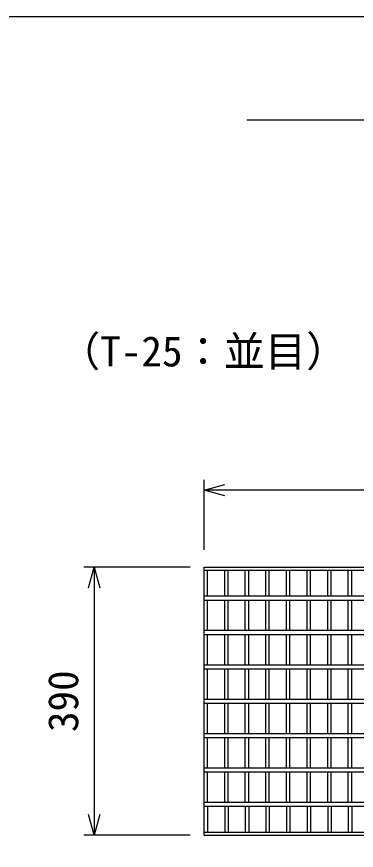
# Model space of a CAD drawing. Units: millimetres, scale not verified. Extents: x -16800 to 16800, y -5940 to 5940.
# Drawn here: x -2751 to -2256, y 1122 to 2335 of the extents above; entities that cross this region are included whole.
import ezdxf
from ezdxf.enums import TextEntityAlignment as Align

# ---------------------------------------------------------------- set-up
doc = ezdxf.new("R2010")
doc.units = ezdxf.units.MM
doc.header["$LTSCALE"] = 20
for name, color, linetype, lineweight in [('0-0_DIM', 7, 'Continuous', 25), ('0-2_HATCH', 6, 'Continuous', 25), ('0-6_TXT', 7, 'Continuous', 25)]:
    doc.layers.add(name, color=color, linetype=linetype, lineweight=lineweight)
doc.styles.add('ＭＳ ゴシック', font='')
doc.styles.get('ＭＳ ゴシック').set_extended_font_data('MS Gothic')

msp = doc.modelspace()

# ---------------------------------------------------------------- linework, layer by layer
at = {"layer": '0-0_DIM'}
for p, q in [((-2478.07, 1559.31), (-2478.07, 1660.9)), ((-1483.07, 1645.9), (-2478.07, 1645.9)), ((-2498.07, 1534.09), (-2653.07, 1534.09)), ((-2638.07, 1534.09), (-2638.07, 1144.09)), ((-2498.07, 1144.09), (-2653.07, 1144.09))]:
    msp.add_line(p, q, dxfattribs=at)
for points in [[(-2448.07, 1637.86), (-2478.07, 1645.9), (-2448.07, 1653.94)], [(-2646.1, 1504.09), (-2638.07, 1534.09), (-2630.03, 1504.09)], [(-2630.03, 1174.09), (-2638.07, 1144.09), (-2646.1, 1174.09)]]:
    msp.add_lwpolyline(points, dxfattribs=at)
at = {"layer": '0-2_HATCH'}
for p, q in [((-2478.07, 1144.09), (-2478.07, 1534.09)), ((-2478.07, 1534.09), (-1483.07, 1534.09)), ((-2478.07, 1529.59), (-1483.07, 1529.59)), ((-2473.07, 1492.09), (-2473.07, 1529.59)), ((-2448.07, 1492.09), (-2448.07, 1529.59)), ((-2443.07, 1492.09), (-2443.07, 1529.59)), ((-2418.07, 1492.09), (-2418.07, 1529.59)), ((-2413.07, 1492.09), (-2413.07, 1529.59)), ((-2388.07, 1492.09), (-2388.07, 1529.59)), ((-2383.07, 1492.09), (-2383.07, 1529.59)), ((-2358.07, 1492.09), (-2358.07, 1529.59)), ((-2353.07, 1492.09), (-2353.07, 1529.59)), ((-2328.07, 1492.09), (-2328.07, 1529.59)), ((-2323.07, 1492.09), (-2323.07, 1529.59)), ((-2298.07, 1492.09), (-2298.07, 1529.59)), ((-2293.07, 1492.09), (-2293.07, 1529.59)), ((-2268.07, 1492.09), (-2268.07, 1529.59)), ((-2263.07, 1492.09), (-2263.07, 1529.59)), ((-2478.07, 1492.09), (-1483.07, 1492.09)), ((-2478.07, 1486.09), (-1483.07, 1486.09)), ((-2473.07, 1442.09), (-2473.07, 1486.09)), ((-2448.07, 1442.09), (-2448.07, 1486.09)), ((-2443.07, 1442.09), (-2443.07, 1486.09)), ((-2418.07, 1442.09), (-2418.07, 1486.09)), ((-2413.07, 1442.09), (-2413.07, 1486.09)), ((-2388.07, 1442.09), (-2388.07, 1486.09)), ((-2383.07, 1442.09), (-2383.07, 1486.09)), ((-2358.07, 1442.09), (-2358.07, 1486.09)), ((-2353.07, 1442.09), (-2353.07, 1486.09)), ((-2328.07, 1442.09), (-2328.07, 1486.09)), ((-2323.07, 1442.09), (-2323.07, 1486.09)), ((-2298.07, 1442.09), (-2298.07, 1486.09)), ((-2293.07, 1442.09), (-2293.07, 1486.09)), ((-2268.07, 1442.09), (-2268.07, 1486.09)), ((-2263.07, 1442.09), (-2263.07, 1486.09)), ((-2478.07, 1442.09), (-1483.07, 1442.09)), ((-2478.07, 1436.09), (-1483.07, 1436.09)), ((-2473.07, 1392.09), (-2473.07, 1436.09)), ((-2448.07, 1392.09), (-2448.07, 1436.09)), ((-2443.07, 1392.09), (-2443.07, 1436.09)), ((-2418.07, 1392.09), (-2418.07, 1436.09)), ((-2413.07, 1392.09), (-2413.07, 1436.09)), ((-2388.07, 1392.09), (-2388.07, 1436.09)), ((-2383.07, 1392.09), (-2383.07, 1436.09)), ((-2358.07, 1392.09), (-2358.07, 1436.09)), ((-2353.07, 1392.09), (-2353.07, 1436.09)), ((-2328.07, 1392.09), (-2328.07, 1436.09)), ((-2323.07, 1392.09), (-2323.07, 1436.09)), ((-2298.07, 1392.09), (-2298.07, 1436.09)), ((-2293.07, 1392.09), (-2293.07, 1436.09)), ((-2268.07, 1392.09), (-2268.07, 1436.09)), ((-2263.07, 1392.09), (-2263.07, 1436.09)), ((-2478.07, 1392.09), (-1483.07, 1392.09)), ((-2478.07, 1386.09), (-1483.07, 1386.09)), ((-2473.07, 1342.09), (-2473.07, 1386.09)), ((-2448.07, 1342.09), (-2448.07, 1386.09)), ((-2443.07, 1342.09), (-2443.07, 1386.09)), ((-2418.07, 1342.09), (-2418.07, 1386.09)), ((-2413.07, 1342.09), (-2413.07, 1386.09)), ((-2388.07, 1342.09), (-2388.07, 1386.09)), ((-2383.07, 1342.09), (-2383.07, 1386.09)), ((-2358.07, 1342.09), (-2358.07, 1386.09)), ((-2353.07, 1342.09), (-2353.07, 1386.09)), ((-2328.07, 1342.09), (-2328.07, 1386.09)), ((-2323.07, 1342.09), (-2323.07, 1386.09)), ((-2298.07, 1342.09), (-2298.07, 1386.09)), ((-2293.07, 1342.09), (-2293.07, 1386.09)), ((-2268.07, 1342.09), (-2268.07, 1386.09)), ((-2263.07, 1342.09), (-2263.07, 1386.09)), ((-2478.07, 1342.09), (-1483.07, 1342.09)), ((-2478.07, 1336.09), (-1483.07, 1336.09)), ((-2473.07, 1292.09), (-2473.07, 1336.09)), ((-2448.07, 1292.09), (-2448.07, 1336.09)), ((-2443.07, 1292.09), (-2443.07, 1336.09)), ((-2418.07, 1292.09), (-2418.07, 1336.09)), ((-2413.07, 1292.09), (-2413.07, 1336.09)), ((-2388.07, 1292.09), (-2388.07, 1336.09)), ((-2383.07, 1292.09), (-2383.07, 1336.09)), ((-2358.07, 1292.09), (-2358.07, 1336.09)), ((-2353.07, 1292.09), (-2353.07, 1336.09)), ((-2328.07, 1292.09), (-2328.07, 1336.09)), ((-2323.07, 1292.09), (-2323.07, 1336.09)), ((-2298.07, 1292.09), (-2298.07, 1336.09)), ((-2293.07, 1292.09), (-2293.07, 1336.09)), ((-2268.07, 1292.09), (-2268.07, 1336.09)), ((-2263.07, 1292.09), (-2263.07, 1336.09)), ((-2478.07, 1292.09), (-1483.07, 1292.09)), ((-2478.07, 1286.09), (-1483.07, 1286.09)), ((-2473.07, 1242.09), (-2473.07, 1286.09)), ((-2448.07, 1242.09), (-2448.07, 1286.09)), ((-2443.07, 1242.09), (-2443.07, 1286.09)), ((-2418.07, 1242.09), (-2418.07, 1286.09)), ((-2413.07, 1242.09), (-2413.07, 1286.09)), ((-2388.07, 1242.09), (-2388.07, 1286.09)), ((-2383.07, 1242.09), (-2383.07, 1286.09)), ((-2358.07, 1242.09), (-2358.07, 1286.09)), ((-2353.07, 1242.09), (-2353.07, 1286.09)), ((-2328.07, 1242.09), (-2328.07, 1286.09)), ((-2323.07, 1242.09), (-2323.07, 1286.09)), ((-2298.07, 1242.09), (-2298.07, 1286.09)), ((-2293.07, 1242.09), (-2293.07, 1286.09)), ((-2268.07, 1242.09), (-2268.07, 1286.09)), ((-2263.07, 1242.09), (-2263.07, 1286.09)), ((-2478.07, 1242.09), (-1483.07, 1242.09)), ((-2478.07, 1236.09), (-1483.07, 1236.09)), ((-2473.07, 1192.09), (-2473.07, 1236.09)), ((-2448.07, 1192.09), (-2448.07, 1236.09)), ((-2443.07, 1192.09), (-2443.07, 1236.09)), ((-2418.07, 1192.09), (-2418.07, 1236.09)), ((-2413.07, 1192.09), (-2413.07, 1236.09)), ((-2388.07, 1192.09), (-2388.07, 1236.09)), ((-2383.07, 1192.09), (-2383.07, 1236.09)), ((-2358.07, 1192.09), (-2358.07, 1236.09)), ((-2353.07, 1192.09), (-2353.07, 1236.09)), ((-2328.07, 1192.09), (-2328.07, 1236.09)), ((-2323.07, 1192.09), (-2323.07, 1236.09)), ((-2298.07, 1192.09), (-2298.07, 1236.09)), ((-2293.07, 1192.09), (-2293.07, 1236.09)), ((-2268.07, 1192.09), (-2268.07, 1236.09)), ((-2263.07, 1192.09), (-2263.07, 1236.09)), ((-2478.07, 1192.09), (-1483.07, 1192.09)), ((-2478.07, 1186.09), (-1483.07, 1186.09)), ((-2473.07, 1186.09), (-2473.07, 1148.59)), ((-2448.07, 1186.09), (-2448.07, 1148.59)), ((-2443.07, 1186.09), (-2443.07, 1148.59)), ((-2418.07, 1186.09), (-2418.07, 1148.59)), ((-2413.07, 1186.09), (-2413.07, 1148.59)), ((-2388.07, 1186.09), (-2388.07, 1148.59)), ((-2383.07, 1186.09), (-2383.07, 1148.59)), ((-2358.07, 1186.09), (-2358.07, 1148.59)), ((-2353.07, 1186.09), (-2353.07, 1148.59)), ((-2328.07, 1186.09), (-2328.07, 1148.59)), ((-2323.07, 1186.09), (-2323.07, 1148.59)), ((-2298.07, 1186.09), (-2298.07, 1148.59)), ((-2293.07, 1186.09), (-2293.07, 1148.59)), ((-2268.07, 1186.09), (-2268.07, 1148.59)), ((-2263.07, 1186.09), (-2263.07, 1148.59)), ((-2478.07, 1148.59), (-1483.07, 1148.59)), ((-2478.07, 1144.09), (-1483.07, 1144.09))]:
    msp.add_line(p, q, dxfattribs=at)
at = {"layer": '0-6_TXT'}
msp.add_line((-2416.03, 2184.65), (-1400.44, 2184.65), dxfattribs=at)
msp.add_lwpolyline([(-2908.23, -115.35), (-908.23, -115.35), (-908.23, 2334.65), (-2908.23, 2334.65)], close=True, dxfattribs=at)

# ---------------------------------------------------------------- texts
at = {"layer": '0-0_DIM', "style": 'ＭＳ ゴシック'}
msp.add_text('（T-25：並目）', height=43.99, dxfattribs=at).set_placement((-2689.2, 1812.68), align=Align.BOTTOM_LEFT)
msp.add_text('390', height=43.99, rotation=90, dxfattribs=at).set_placement((-2648.07, 1294.09), align=Align.BOTTOM_LEFT)

doc.saveas('drawing.dxf')
